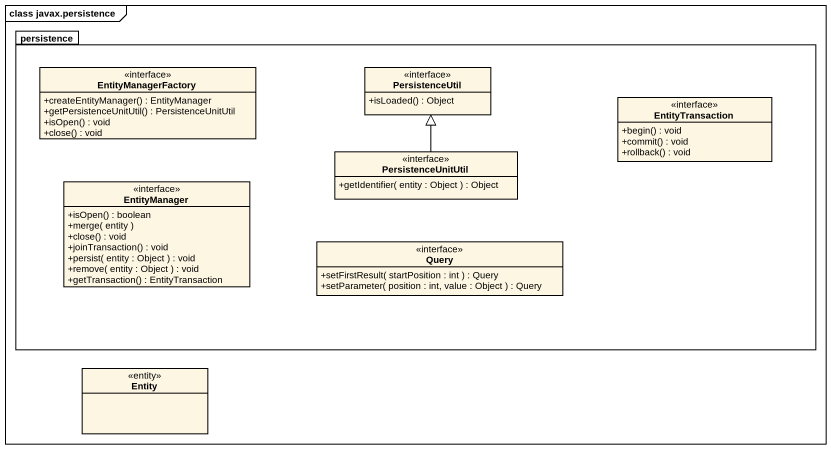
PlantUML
@startuml
mainframe class javax.persistence
hide circle
hide empty members
skinparam classAttributeIconSize 0
package persistence {
  interface EntityManagerFactory {
    +createEntityManager() : EntityManager
    +getPersistenceUnitUtil() : PersistenceUnitUtil
    +isOpen() : void
    +close() : void
  }
  interface PersistenceUtil {
    +isLoaded() : Object
  }
  interface EntityTransaction {
    +begin() : void
    +commit() : void
    +rollback() : void
  }
  interface EntityManager {
    +isOpen() : boolean
    +merge( entity )
    +close() : void
    +joinTransaction() : void
    +persist( entity : Object ) : void
    +remove( entity : Object ) : void
    +getTransaction() : EntityTransaction
  }
  interface PersistenceUnitUtil {
    +getIdentifier( entity : Object ) : Object
  }
  interface Query {
    +setFirstResult( startPosition : int ) : Query
    +setParameter( position : int, value : Object ) : Query
  }
}
class "Entity" as Entity_ <<entity>>
PersistenceUnitUtil -up-|> PersistenceUtil
@enduml
